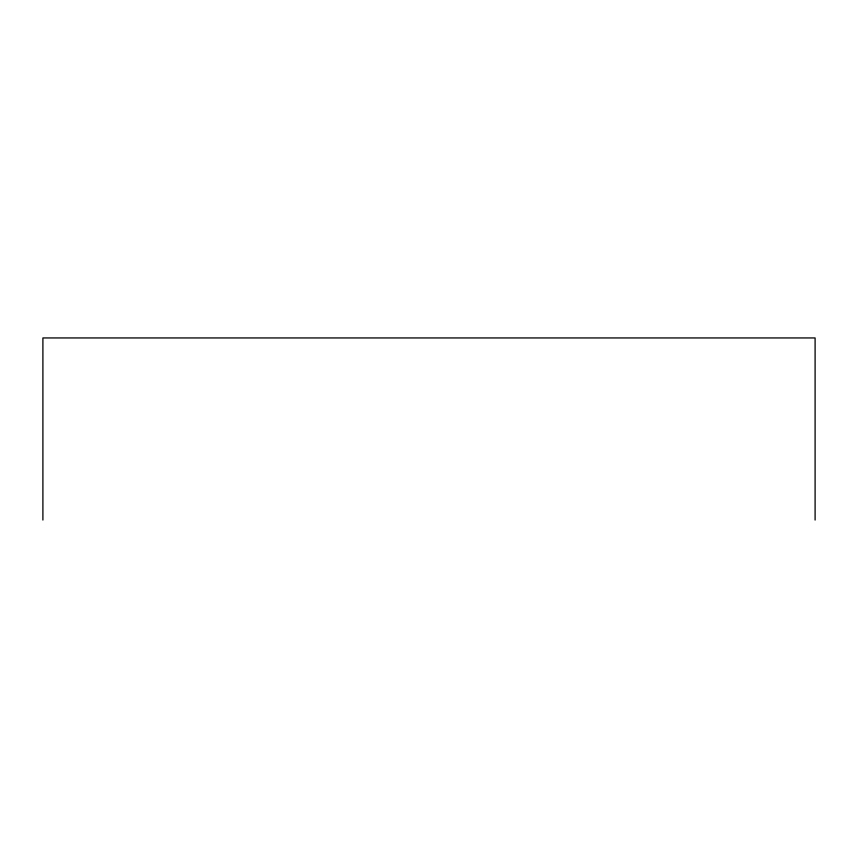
<?xml version="1.0" encoding="UTF-8"?>
<svg xmlns="http://www.w3.org/2000/svg" width="858" height="858" viewBox="0 0 858 858"><rect width="100%" height="100%" fill="white"/><g stroke="black" fill="none" stroke-linecap="round" stroke-linejoin="round"><path stroke-width="1.29" d="M815.1 520.055L815.1 337.945L42.9 337.945L42.9 520.055"/></g></svg>
